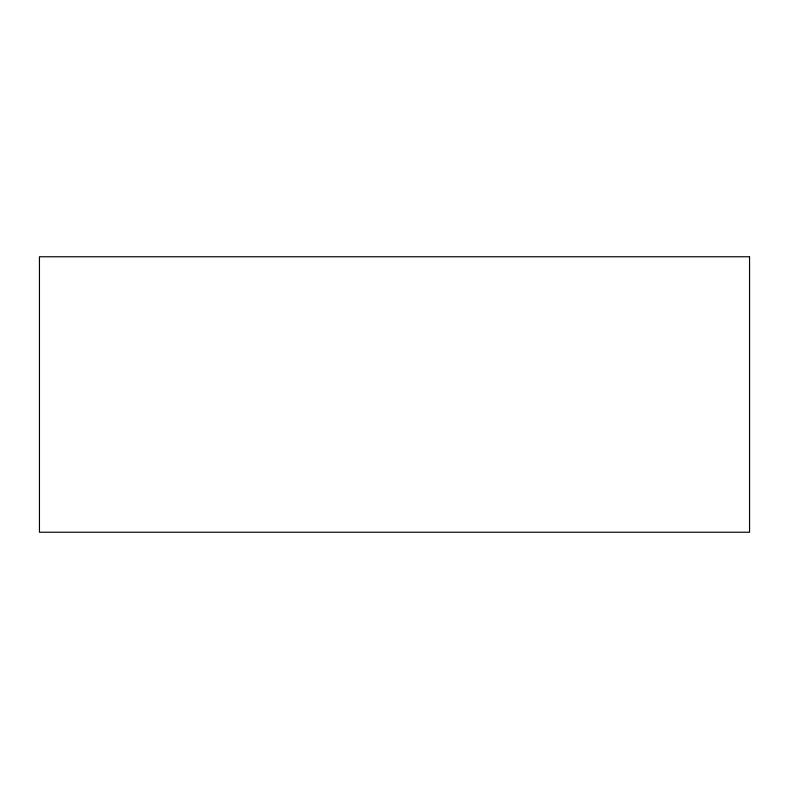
<?xml version="1.0" encoding="UTF-8"?>
<svg xmlns="http://www.w3.org/2000/svg" width="789" height="789" viewBox="0 0 789 789"><rect width="100%" height="100%" fill="white"/><g stroke="black" fill="none" stroke-linecap="round" stroke-linejoin="round"><path stroke-width="1.18" d="M749.55 256.76L39.45 256.76L39.45 532.24L749.55 532.24L749.55 256.76"/></g></svg>
